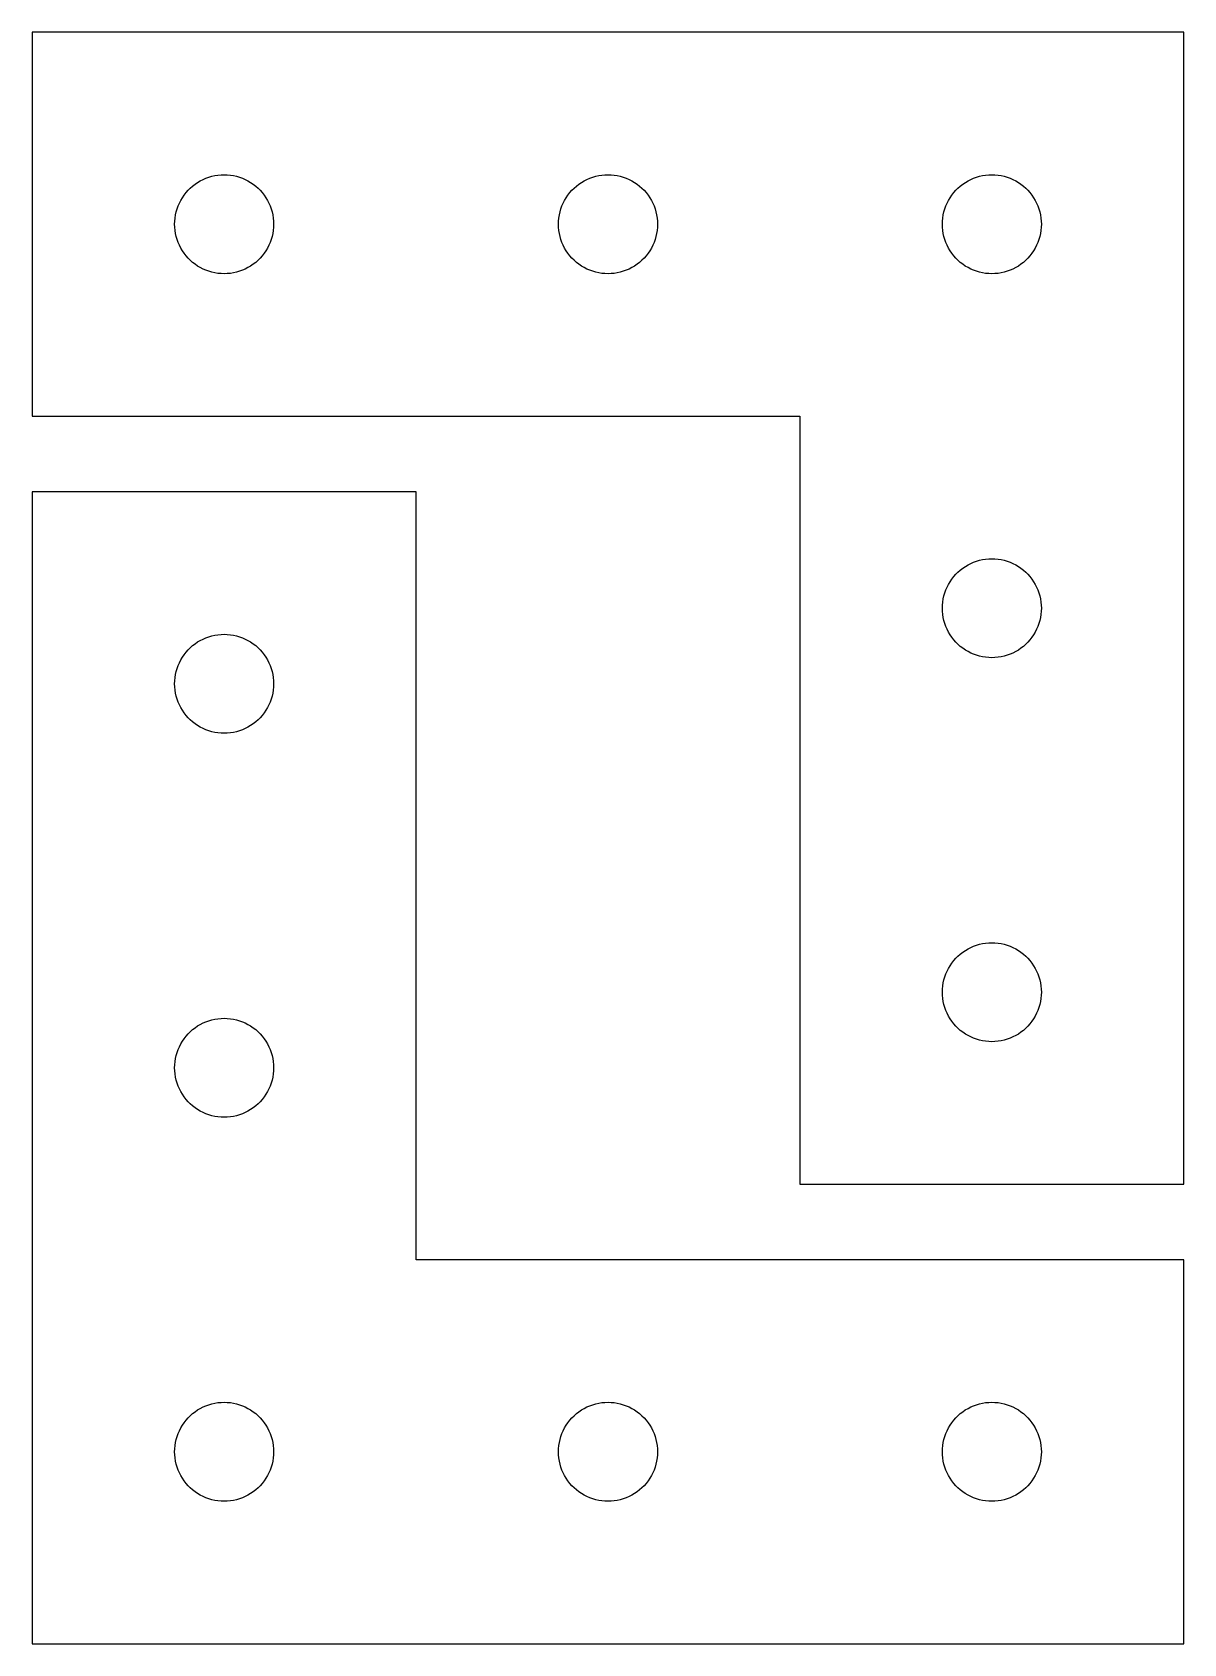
# Model space of a CAD drawing. Extents: x 0 to 157, y 0 to 107.
# Drawn here: x 0 to 76.2, y 0 to 106.6 of the extents above; entities that cross this region are included whole.
import ezdxf

# ---------------------------------------------------------------- set-up
doc = ezdxf.new("R2010")
doc.units = 0
doc.layers.get('0').update_dxf_attribs({"color": 1})

msp = doc.modelspace()

# ---------------------------------------------------------------- linework, layer by layer
at = {"color": 1}
for p, q in [((76.2, 106.6), (0, 106.6)), ((0, 106.6), (0, 81.2)), ((76.2, 30.4), (76.2, 106.6)), ((11.4944, 96.945), (11.688, 97.0147)), ((11.688, 97.0147), (11.8855, 97.0721)), ((11.8855, 97.0721), (12.0863, 97.117)), ((12.0863, 97.117), (12.2895, 97.1492)), ((12.2895, 97.1492), (12.4944, 97.1685)), ((12.4944, 97.1685), (12.7, 97.175)), ((12.7, 97.175), (12.9056, 97.1685)), ((12.9056, 97.1685), (13.1105, 97.1492)), ((13.1105, 97.1492), (13.3137, 97.117)), ((13.3137, 97.117), (13.5145, 97.0721)), ((13.5145, 97.0721), (13.712, 97.0147)), ((13.712, 97.0147), (13.9056, 96.945)), ((36.8944, 96.945), (37.088, 97.0147)), ((37.088, 97.0147), (37.2855, 97.0721)), ((37.2855, 97.0721), (37.4863, 97.117)), ((37.4863, 97.117), (37.6895, 97.1492)), ((37.6895, 97.1492), (37.8944, 97.1685)), ((37.8944, 97.1685), (38.1, 97.175)), ((38.1, 97.175), (38.3056, 97.1685)), ((38.3056, 97.1685), (38.5105, 97.1492)), ((38.5105, 97.1492), (38.7137, 97.117)), ((38.7137, 97.117), (38.9144, 97.0721)), ((38.9144, 97.0721), (39.112, 97.0147)), ((39.112, 97.0147), (39.3056, 96.945)), ((62.2944, 96.945), (62.488, 97.0147)), ((62.488, 97.0147), (62.6855, 97.0721)), ((62.6855, 97.0721), (62.8863, 97.117)), ((62.8863, 97.117), (63.0895, 97.1492)), ((63.0895, 97.1492), (63.2944, 97.1685)), ((63.2944, 97.1685), (63.5, 97.175)), ((63.5, 97.175), (63.7056, 97.1685)), ((63.7056, 97.1685), (63.9104, 97.1492)), ((63.9104, 97.1492), (64.1136, 97.117)), ((64.1136, 97.117), (64.3144, 97.0721)), ((64.3144, 97.0721), (64.512, 97.0147)), ((64.512, 97.0147), (64.7056, 96.945)), ((10.0505, 95.825), (10.1766, 95.9875)), ((10.1766, 95.9875), (10.3126, 96.1419)), ((10.3126, 96.1419), (10.4581, 96.2874)), ((10.4581, 96.2874), (10.6124, 96.4234)), ((10.6124, 96.4234), (10.775, 96.5495)), ((10.775, 96.5495), (10.9452, 96.6652)), ((10.9452, 96.6652), (11.1223, 96.7699)), ((11.1223, 96.7699), (11.3056, 96.8633)), ((11.3056, 96.8633), (11.4944, 96.945)), ((13.9056, 96.945), (14.0944, 96.8633)), ((14.0944, 96.8633), (14.2777, 96.7699)), ((14.2777, 96.7699), (14.4548, 96.6652)), ((14.4548, 96.6652), (14.625, 96.5495)), ((14.625, 96.5495), (14.7876, 96.4234)), ((14.7876, 96.4234), (14.9419, 96.2874)), ((14.9419, 96.2874), (15.0874, 96.1419)), ((15.0874, 96.1419), (15.2234, 95.9875)), ((15.2234, 95.9875), (15.3495, 95.825)), ((35.4505, 95.825), (35.5766, 95.9875)), ((35.5766, 95.9875), (35.7126, 96.1419)), ((35.7126, 96.1419), (35.8581, 96.2874)), ((35.8581, 96.2874), (36.0124, 96.4234)), ((36.0124, 96.4234), (36.175, 96.5495)), ((36.175, 96.5495), (36.3452, 96.6652)), ((36.3452, 96.6652), (36.5223, 96.7699)), ((36.5223, 96.7699), (36.7056, 96.8633)), ((36.7056, 96.8633), (36.8944, 96.945)), ((39.3056, 96.945), (39.4944, 96.8633)), ((39.4944, 96.8633), (39.6777, 96.7699)), ((39.6777, 96.7699), (39.8548, 96.6652)), ((39.8548, 96.6652), (40.025, 96.5495)), ((40.025, 96.5495), (40.1875, 96.4234)), ((40.1875, 96.4234), (40.3419, 96.2874)), ((40.3419, 96.2874), (40.4874, 96.1419)), ((40.4874, 96.1419), (40.6234, 95.9875)), ((40.6234, 95.9875), (40.7495, 95.825)), ((60.8505, 95.825), (60.9766, 95.9875)), ((60.9766, 95.9875), (61.1126, 96.1419)), ((61.1126, 96.1419), (61.2581, 96.2874)), ((61.2581, 96.2874), (61.4124, 96.4234)), ((61.4124, 96.4234), (61.575, 96.5495)), ((61.575, 96.5495), (61.7452, 96.6651)), ((61.7452, 96.6651), (61.9223, 96.7699)), ((61.9223, 96.7699), (62.1056, 96.8633)), ((62.1056, 96.8633), (62.2944, 96.945)), ((64.7056, 96.945), (64.8944, 96.8633)), ((64.8944, 96.8633), (65.0777, 96.7699)), ((65.0777, 96.7699), (65.2548, 96.6651)), ((65.2548, 96.6651), (65.425, 96.5495)), ((65.425, 96.5495), (65.5875, 96.4234)), ((65.5875, 96.4234), (65.7419, 96.2874)), ((65.7419, 96.2874), (65.8873, 96.1419)), ((65.8873, 96.1419), (66.0234, 95.9875)), ((66.0234, 95.9875), (66.1495, 95.825)), ((9.52789, 94.7144), (9.58528, 94.912)), ((9.58528, 94.912), (9.65498, 95.1056)), ((9.65498, 95.1056), (9.73669, 95.2944)), ((9.73669, 95.2944), (9.83009, 95.4777)), ((9.83009, 95.4777), (9.93483, 95.6548)), ((9.93483, 95.6548), (10.0505, 95.825)), ((15.3495, 95.825), (15.4652, 95.6548)), ((15.4652, 95.6548), (15.5699, 95.4777)), ((15.5699, 95.4777), (15.6633, 95.2944)), ((15.6633, 95.2944), (15.745, 95.1056)), ((15.745, 95.1056), (15.8147, 94.912)), ((15.8147, 94.912), (15.8721, 94.7144)), ((34.9279, 94.7144), (34.9853, 94.912)), ((34.9853, 94.912), (35.055, 95.1056)), ((35.055, 95.1056), (35.1367, 95.2944)), ((35.1367, 95.2944), (35.2301, 95.4777)), ((35.2301, 95.4777), (35.3348, 95.6548)), ((35.3348, 95.6548), (35.4505, 95.825)), ((40.7495, 95.825), (40.8652, 95.6548)), ((40.8652, 95.6548), (40.9699, 95.4777)), ((40.9699, 95.4777), (41.0633, 95.2944)), ((41.0633, 95.2944), (41.145, 95.1056)), ((41.145, 95.1056), (41.2147, 94.912)), ((41.2147, 94.912), (41.2721, 94.7144)), ((60.3279, 94.7144), (60.3853, 94.912)), ((60.3853, 94.912), (60.455, 95.1056)), ((60.455, 95.1056), (60.5367, 95.2944)), ((60.5367, 95.2944), (60.6301, 95.4777)), ((60.6301, 95.4777), (60.7348, 95.6548)), ((60.7348, 95.6548), (60.8505, 95.825)), ((66.1495, 95.825), (66.2652, 95.6548)), ((66.2652, 95.6548), (66.3699, 95.4777)), ((66.3699, 95.4777), (66.4633, 95.2944)), ((66.4633, 95.2944), (66.545, 95.1056)), ((66.545, 95.1056), (66.6147, 94.912)), ((66.6147, 94.912), (66.6721, 94.7144)), ((9.425, 93.9), (9.43146, 94.1056)), ((9.43146, 93.6944), (9.425, 93.9)), ((9.43146, 94.1056), (9.45082, 94.3105)), ((9.45082, 94.3105), (9.483, 94.5137)), ((9.483, 94.5137), (9.52789, 94.7144)), ((15.8721, 94.7144), (15.917, 94.5137)), ((15.917, 94.5137), (15.9492, 94.3105)), ((15.9492, 94.3105), (15.9685, 94.1056)), ((15.9685, 94.1056), (15.975, 93.9)), ((15.975, 93.9), (15.9685, 93.6944)), ((34.825, 93.9), (34.8315, 94.1056)), ((34.8315, 93.6944), (34.825, 93.9)), ((34.8315, 94.1056), (34.8508, 94.3105)), ((34.8508, 94.3105), (34.883, 94.5137)), ((34.883, 94.5137), (34.9279, 94.7144)), ((41.2721, 94.7144), (41.317, 94.5137)), ((41.317, 94.5137), (41.3492, 94.3105)), ((41.3492, 94.3105), (41.3685, 94.1056)), ((41.3685, 94.1056), (41.375, 93.9)), ((41.375, 93.9), (41.3685, 93.6944)), ((60.225, 93.9), (60.2315, 94.1056)), ((60.2315, 93.6944), (60.225, 93.9)), ((60.2315, 94.1056), (60.2508, 94.3104)), ((60.2508, 94.3104), (60.283, 94.5137)), ((60.283, 94.5137), (60.3279, 94.7144)), ((66.6721, 94.7144), (66.717, 94.5137)), ((66.717, 94.5137), (66.7491, 94.3104)), ((66.7491, 94.3104), (66.7685, 94.1056)), ((66.7685, 94.1056), (66.775, 93.9)), ((66.775, 93.9), (66.7685, 93.6944)), ((9.45082, 93.4895), (9.43146, 93.6944)), ((9.483, 93.2863), (9.45082, 93.4895)), ((9.52789, 93.0855), (9.483, 93.2863)), ((9.58528, 92.888), (9.52789, 93.0855)), ((9.65498, 92.6944), (9.58528, 92.888)), ((15.8147, 92.888), (15.745, 92.6944)), ((15.8721, 93.0855), (15.8147, 92.888)), ((15.917, 93.2863), (15.8721, 93.0855)), ((15.9492, 93.4895), (15.917, 93.2863)), ((15.9685, 93.6944), (15.9492, 93.4895)), ((34.8508, 93.4895), (34.8315, 93.6944)), ((34.883, 93.2863), (34.8508, 93.4895)), ((34.9279, 93.0855), (34.883, 93.2863)), ((34.9853, 92.888), (34.9279, 93.0855)), ((35.055, 92.6944), (34.9853, 92.888)), ((41.2147, 92.888), (41.145, 92.6944)), ((41.2721, 93.0855), (41.2147, 92.888)), ((41.317, 93.2863), (41.2721, 93.0855)), ((41.3492, 93.4895), (41.317, 93.2863)), ((41.3685, 93.6944), (41.3492, 93.4895)), ((60.2508, 93.4895), (60.2315, 93.6944)), ((60.283, 93.2863), (60.2508, 93.4895)), ((60.3279, 93.0855), (60.283, 93.2863)), ((60.3853, 92.888), (60.3279, 93.0855)), ((60.455, 92.6944), (60.3853, 92.888)), ((66.6147, 92.888), (66.545, 92.6944)), ((66.6721, 93.0855), (66.6147, 92.888)), ((66.717, 93.2863), (66.6721, 93.0855)), ((66.7491, 93.4895), (66.717, 93.2863)), ((66.7685, 93.6944), (66.7491, 93.4895)), ((9.73669, 92.5056), (9.65498, 92.6944)), ((9.83009, 92.3223), (9.73669, 92.5056)), ((9.93483, 92.1452), (9.83009, 92.3223)), ((10.0505, 91.975), (9.93483, 92.1452)), ((10.1766, 91.8124), (10.0505, 91.975)), ((10.3126, 91.6581), (10.1766, 91.8124)), ((15.2234, 91.8124), (15.0874, 91.6581)), ((15.3495, 91.975), (15.2234, 91.8124)), ((15.4652, 92.1452), (15.3495, 91.975)), ((15.5699, 92.3223), (15.4652, 92.1452)), ((15.6633, 92.5056), (15.5699, 92.3223)), ((15.745, 92.6944), (15.6633, 92.5056)), ((35.1367, 92.5056), (35.055, 92.6944)), ((35.2301, 92.3223), (35.1367, 92.5056)), ((35.3348, 92.1452), (35.2301, 92.3223)), ((35.4505, 91.975), (35.3348, 92.1452)), ((35.5766, 91.8124), (35.4505, 91.975)), ((35.7126, 91.6581), (35.5766, 91.8124)), ((40.6234, 91.8124), (40.4874, 91.6581)), ((40.7495, 91.975), (40.6234, 91.8124)), ((40.8652, 92.1452), (40.7495, 91.975)), ((40.9699, 92.3223), (40.8652, 92.1452)), ((41.0633, 92.5056), (40.9699, 92.3223)), ((41.145, 92.6944), (41.0633, 92.5056)), ((60.5367, 92.5056), (60.455, 92.6944)), ((60.6301, 92.3223), (60.5367, 92.5056)), ((60.7348, 92.1452), (60.6301, 92.3223)), ((60.8504, 91.975), (60.7348, 92.1452)), ((60.9765, 91.8124), (60.8504, 91.975)), ((61.1126, 91.6581), (60.9765, 91.8124)), ((66.0234, 91.8124), (65.8874, 91.6581)), ((66.1495, 91.975), (66.0234, 91.8124)), ((66.2652, 92.1452), (66.1495, 91.975)), ((66.3699, 92.3223), (66.2652, 92.1452)), ((66.4633, 92.5056), (66.3699, 92.3223)), ((66.545, 92.6944), (66.4633, 92.5056)), ((10.4581, 91.5126), (10.3126, 91.6581)), ((10.6124, 91.3766), (10.4581, 91.5126)), ((10.775, 91.2505), (10.6124, 91.3766)), ((10.9452, 91.1348), (10.775, 91.2505)), ((11.1223, 91.0301), (10.9452, 91.1348)), ((11.3056, 90.9367), (11.1223, 91.0301)), ((11.4944, 90.855), (11.3056, 90.9367)), ((11.688, 90.7853), (11.4944, 90.855)), ((11.8855, 90.7279), (11.688, 90.7853)), ((12.0863, 90.683), (11.8855, 90.7279)), ((12.2895, 90.6508), (12.0863, 90.683)), ((12.4944, 90.6315), (12.2895, 90.6508)), ((12.7, 90.625), (12.4944, 90.6315)), ((12.9056, 90.6315), (12.7, 90.625)), ((13.1105, 90.6508), (12.9056, 90.6315)), ((13.3137, 90.683), (13.1105, 90.6508)), ((13.5145, 90.7279), (13.3137, 90.683)), ((13.712, 90.7853), (13.5145, 90.7279)), ((13.9056, 90.855), (13.712, 90.7853)), ((14.0944, 90.9367), (13.9056, 90.855)), ((14.2777, 91.0301), (14.0944, 90.9367)), ((14.4548, 91.1348), (14.2777, 91.0301)), ((14.625, 91.2505), (14.4548, 91.1348)), ((14.7876, 91.3766), (14.625, 91.2505)), ((14.9419, 91.5126), (14.7876, 91.3766)), ((15.0874, 91.6581), (14.9419, 91.5126)), ((35.8581, 91.5126), (35.7126, 91.6581)), ((36.0124, 91.3766), (35.8581, 91.5126)), ((36.175, 91.2505), (36.0124, 91.3766)), ((36.3452, 91.1348), (36.175, 91.2505)), ((36.5223, 91.0301), (36.3452, 91.1348)), ((36.7056, 90.9367), (36.5223, 91.0301)), ((36.8944, 90.855), (36.7056, 90.9367)), ((37.088, 90.7853), (36.8944, 90.855)), ((37.2855, 90.7279), (37.088, 90.7853)), ((37.4863, 90.683), (37.2855, 90.7279)), ((37.6895, 90.6508), (37.4863, 90.683)), ((37.8944, 90.6315), (37.6895, 90.6508)), ((38.1, 90.625), (37.8944, 90.6315)), ((38.3056, 90.6315), (38.1, 90.625)), ((38.5105, 90.6508), (38.3056, 90.6315)), ((38.7137, 90.683), (38.5105, 90.6508)), ((38.9144, 90.7279), (38.7137, 90.683)), ((39.112, 90.7853), (38.9144, 90.7279)), ((39.3056, 90.855), (39.112, 90.7853)), ((39.4944, 90.9367), (39.3056, 90.855)), ((39.6777, 91.0301), (39.4944, 90.9367)), ((39.8548, 91.1348), (39.6777, 91.0301)), ((40.025, 91.2505), (39.8548, 91.1348)), ((40.1875, 91.3766), (40.025, 91.2505)), ((40.3419, 91.5126), (40.1875, 91.3766)), ((40.4874, 91.6581), (40.3419, 91.5126)), ((61.2581, 91.5126), (61.1126, 91.6581)), ((61.4124, 91.3766), (61.2581, 91.5126)), ((61.575, 91.2505), (61.4124, 91.3766)), ((61.7451, 91.1348), (61.575, 91.2505)), ((61.9223, 91.0301), (61.7451, 91.1348)), ((62.1056, 90.9367), (61.9223, 91.0301)), ((62.2944, 90.855), (62.1056, 90.9367)), ((62.4879, 90.7853), (62.2944, 90.855)), ((62.6855, 90.7279), (62.4879, 90.7853)), ((62.8863, 90.683), (62.6855, 90.7279)), ((63.0895, 90.6508), (62.8863, 90.683)), ((63.2943, 90.6315), (63.0895, 90.6508)), ((63.5, 90.625), (63.2943, 90.6315)), ((63.7056, 90.6315), (63.5, 90.625)), ((63.9104, 90.6508), (63.7056, 90.6315)), ((64.1137, 90.683), (63.9104, 90.6508)), ((64.3144, 90.7279), (64.1137, 90.683)), ((64.512, 90.7853), (64.3144, 90.7279)), ((64.7056, 90.855), (64.512, 90.7853)), ((64.8944, 90.9367), (64.7056, 90.855)), ((65.0777, 91.0301), (64.8944, 90.9367)), ((65.2548, 91.1348), (65.0777, 91.0301)), ((65.425, 91.2505), (65.2548, 91.1348)), ((65.5875, 91.3766), (65.425, 91.2505)), ((65.7419, 91.5126), (65.5875, 91.3766)), ((65.8874, 91.6581), (65.7419, 91.5126)), ((0, 81.2), (50.8, 81.2)), ((50.8, 81.2), (50.8, 30.4)), ((25.4, 76.2), (0, 76.2)), ((0, 76.2), (0, 0)), ((25.4, 25.4), (25.4, 76.2)), ((61.9223, 71.3699), (62.1056, 71.4633)), ((62.1056, 71.4633), (62.2944, 71.545)), ((62.2944, 71.545), (62.488, 71.6147)), ((62.488, 71.6147), (62.6855, 71.6721)), ((62.6855, 71.6721), (62.8863, 71.717)), ((62.8863, 71.717), (63.0895, 71.7492)), ((63.0895, 71.7492), (63.2944, 71.7685)), ((63.2944, 71.7685), (63.5, 71.775)), ((63.5, 71.775), (63.7056, 71.7685)), ((63.7056, 71.7685), (63.9104, 71.7492)), ((63.9104, 71.7492), (64.1136, 71.717)), ((64.1136, 71.717), (64.3144, 71.6721)), ((64.3144, 71.6721), (64.512, 71.6147)), ((64.512, 71.6147), (64.7056, 71.545)), ((64.7056, 71.545), (64.8944, 71.4633)), ((64.8944, 71.4633), (65.0777, 71.3699)), ((60.7348, 70.2548), (60.8505, 70.425)), ((60.8505, 70.425), (60.9766, 70.5876)), ((60.9766, 70.5876), (61.1126, 70.7419)), ((61.1126, 70.7419), (61.2581, 70.8874)), ((61.2581, 70.8874), (61.4124, 71.0234)), ((61.4124, 71.0234), (61.575, 71.1495)), ((61.575, 71.1495), (61.7452, 71.2652)), ((61.7452, 71.2652), (61.9223, 71.3699)), ((65.0777, 71.3699), (65.2548, 71.2652)), ((65.2548, 71.2652), (65.425, 71.1495)), ((65.425, 71.1495), (65.5875, 71.0234)), ((65.5875, 71.0234), (65.7419, 70.8874)), ((65.7419, 70.8874), (65.8873, 70.7419)), ((65.8873, 70.7419), (66.0234, 70.5876)), ((66.0234, 70.5876), (66.1495, 70.425)), ((66.1495, 70.425), (66.2652, 70.2548)), ((60.283, 69.1137), (60.3279, 69.3145)), ((60.3279, 69.3145), (60.3853, 69.512)), ((60.3853, 69.512), (60.455, 69.7056)), ((60.455, 69.7056), (60.5367, 69.8944)), ((60.5367, 69.8944), (60.6301, 70.0777)), ((60.6301, 70.0777), (60.7348, 70.2548)), ((66.2652, 70.2548), (66.3699, 70.0777)), ((66.3699, 70.0777), (66.4633, 69.8944)), ((66.4633, 69.8944), (66.545, 69.7056)), ((66.545, 69.7056), (66.6147, 69.512)), ((66.6147, 69.512), (66.6721, 69.3145)), ((66.6721, 69.3145), (66.717, 69.1137)), ((60.225, 68.5), (60.2315, 68.7056)), ((60.2315, 68.2944), (60.225, 68.5)), ((60.2315, 68.7056), (60.2508, 68.9105)), ((60.2508, 68.0895), (60.2315, 68.2944)), ((60.2508, 68.9105), (60.283, 69.1137)), ((66.717, 69.1137), (66.7491, 68.9105)), ((66.7491, 68.9105), (66.7685, 68.7056)), ((66.7685, 68.2944), (66.7491, 68.0895)), ((66.7685, 68.7056), (66.775, 68.5)), ((66.775, 68.5), (66.7685, 68.2944)), ((60.283, 67.8863), (60.2508, 68.0895)), ((60.3279, 67.6855), (60.283, 67.8863)), ((60.3853, 67.488), (60.3279, 67.6855)), ((60.455, 67.2944), (60.3853, 67.488)), ((60.5367, 67.1056), (60.455, 67.2944)), ((66.545, 67.2944), (66.4633, 67.1056)), ((66.6147, 67.488), (66.545, 67.2944)), ((66.6721, 67.6855), (66.6147, 67.488)), ((66.717, 67.8863), (66.6721, 67.6855)), ((66.7491, 68.0895), (66.717, 67.8863)), ((10.6124, 66.0234), (10.775, 66.1495)), ((10.775, 66.1495), (10.9452, 66.2652)), ((10.9452, 66.2652), (11.1223, 66.3699)), ((11.1223, 66.3699), (11.3056, 66.4633)), ((11.3056, 66.4633), (11.4944, 66.545)), ((11.4944, 66.545), (11.688, 66.6147)), ((11.688, 66.6147), (11.8855, 66.6721)), ((11.8855, 66.6721), (12.0863, 66.717)), ((12.0863, 66.717), (12.2895, 66.7492)), ((12.2895, 66.7492), (12.4944, 66.7685)), ((12.4944, 66.7685), (12.7, 66.775)), ((12.7, 66.775), (12.9056, 66.7685)), ((12.9056, 66.7685), (13.1105, 66.7492)), ((13.1105, 66.7492), (13.3137, 66.717)), ((13.3137, 66.717), (13.5145, 66.6721)), ((13.5145, 66.6721), (13.712, 66.6147)), ((13.712, 66.6147), (13.9056, 66.545)), ((13.9056, 66.545), (14.0944, 66.4633)), ((14.0944, 66.4633), (14.2777, 66.3699)), ((14.2777, 66.3699), (14.4548, 66.2652)), ((14.4548, 66.2652), (14.625, 66.1495)), ((14.625, 66.1495), (14.7876, 66.0234)), ((60.6301, 66.9223), (60.5367, 67.1056)), ((60.7348, 66.7452), (60.6301, 66.9223)), ((60.8505, 66.575), (60.7348, 66.7452)), ((60.9766, 66.4124), (60.8505, 66.575)), ((61.1126, 66.2581), (60.9766, 66.4124)), ((61.2581, 66.1126), (61.1126, 66.2581)), ((61.4124, 65.9766), (61.2581, 66.1126)), ((65.7419, 66.1126), (65.5875, 65.9766)), ((65.8873, 66.2581), (65.7419, 66.1126)), ((66.0234, 66.4124), (65.8873, 66.2581)), ((66.1495, 66.575), (66.0234, 66.4124)), ((66.2652, 66.7452), (66.1495, 66.575)), ((66.3699, 66.9223), (66.2652, 66.7452)), ((66.4633, 67.1056), (66.3699, 66.9223)), ((9.73669, 64.8944), (9.83009, 65.0777)), ((9.83009, 65.0777), (9.93483, 65.2548)), ((9.93483, 65.2548), (10.0505, 65.425)), ((10.0505, 65.425), (10.1766, 65.5875)), ((10.1766, 65.5875), (10.3126, 65.7419)), ((10.3126, 65.7419), (10.4581, 65.8874)), ((10.4581, 65.8874), (10.6124, 66.0234)), ((14.7876, 66.0234), (14.9419, 65.8874)), ((14.9419, 65.8874), (15.0874, 65.7419)), ((15.0874, 65.7419), (15.2234, 65.5875)), ((15.2234, 65.5875), (15.3495, 65.425)), ((15.3495, 65.425), (15.4652, 65.2548)), ((15.4652, 65.2548), (15.5699, 65.0777)), ((15.5699, 65.0777), (15.6633, 64.8944)), ((61.575, 65.8505), (61.4124, 65.9766)), ((61.7452, 65.7348), (61.575, 65.8505)), ((61.9223, 65.6301), (61.7452, 65.7348)), ((62.1056, 65.5367), (61.9223, 65.6301)), ((62.2944, 65.455), (62.1056, 65.5367)), ((62.488, 65.3853), (62.2944, 65.455)), ((62.6855, 65.3279), (62.488, 65.3853)), ((62.8863, 65.283), (62.6855, 65.3279)), ((63.0895, 65.2508), (62.8863, 65.283)), ((63.2944, 65.2315), (63.0895, 65.2508)), ((63.5, 65.225), (63.2944, 65.2315)), ((63.7056, 65.2315), (63.5, 65.225)), ((63.9104, 65.2508), (63.7056, 65.2315)), ((64.1136, 65.283), (63.9104, 65.2508)), ((64.3144, 65.3279), (64.1136, 65.283)), ((64.512, 65.3853), (64.3144, 65.3279)), ((64.7056, 65.455), (64.512, 65.3853)), ((64.8944, 65.5367), (64.7056, 65.455)), ((65.0777, 65.6301), (64.8944, 65.5367)), ((65.2548, 65.7348), (65.0777, 65.6301)), ((65.425, 65.8505), (65.2548, 65.7348)), ((65.5875, 65.9766), (65.425, 65.8505)), ((9.45084, 63.9104), (9.48302, 64.1137)), ((9.48302, 64.1137), (9.52789, 64.3144)), ((9.52789, 64.3144), (9.5853, 64.512)), ((9.5853, 64.512), (9.65498, 64.7056)), ((9.65498, 64.7056), (9.73669, 64.8944)), ((15.6633, 64.8944), (15.745, 64.7056)), ((15.745, 64.7056), (15.8147, 64.512)), ((15.8147, 64.512), (15.8721, 64.3144)), ((15.8721, 64.3144), (15.917, 64.1137)), ((15.917, 64.1137), (15.9492, 63.9104)), ((9.425, 63.5), (9.43147, 63.7056)), ((9.43147, 63.2943), (9.425, 63.5)), ((9.43147, 63.7056), (9.45084, 63.9104)), ((9.45084, 63.0895), (9.43147, 63.2943)), ((9.48302, 62.8863), (9.45084, 63.0895)), ((15.9492, 63.0895), (15.917, 62.8863)), ((15.9492, 63.9104), (15.9685, 63.7056)), ((15.9685, 63.2943), (15.9492, 63.0895)), ((15.9685, 63.7056), (15.975, 63.5)), ((15.975, 63.5), (15.9685, 63.2943)), ((9.52789, 62.6855), (9.48302, 62.8863)), ((9.5853, 62.4879), (9.52789, 62.6855)), ((9.65498, 62.2944), (9.5853, 62.4879)), ((9.73669, 62.1056), (9.65498, 62.2944)), ((9.83009, 61.9222), (9.73669, 62.1056)), ((9.93483, 61.7451), (9.83009, 61.9222)), ((15.5699, 61.9222), (15.4652, 61.7451)), ((15.6633, 62.1056), (15.5699, 61.9222)), ((15.745, 62.2944), (15.6633, 62.1056)), ((15.8147, 62.4879), (15.745, 62.2944)), ((15.8721, 62.6855), (15.8147, 62.4879)), ((15.917, 62.8863), (15.8721, 62.6855)), ((10.0505, 61.575), (9.93483, 61.7451)), ((10.1766, 61.4124), (10.0505, 61.575)), ((10.3126, 61.2581), (10.1766, 61.4124)), ((10.4581, 61.1126), (10.3126, 61.2581)), ((10.6124, 60.9765), (10.4581, 61.1126)), ((10.775, 60.8504), (10.6124, 60.9765)), ((10.9452, 60.7348), (10.775, 60.8504)), ((14.625, 60.8504), (14.4548, 60.7348)), ((14.7876, 60.9765), (14.625, 60.8504)), ((14.9419, 61.1126), (14.7876, 60.9765)), ((15.0874, 61.2581), (14.9419, 61.1126)), ((15.2234, 61.4124), (15.0874, 61.2581)), ((15.3495, 61.575), (15.2234, 61.4124)), ((15.4652, 61.7451), (15.3495, 61.575)), ((11.1223, 60.6301), (10.9452, 60.7348)), ((11.3056, 60.5367), (11.1223, 60.6301)), ((11.4944, 60.455), (11.3056, 60.5367)), ((11.688, 60.3853), (11.4944, 60.455)), ((11.8855, 60.3279), (11.688, 60.3853)), ((12.0863, 60.283), (11.8855, 60.3279)), ((12.2895, 60.2508), (12.0863, 60.283)), ((12.4944, 60.2314), (12.2895, 60.2508)), ((12.7, 60.225), (12.4944, 60.2314)), ((12.9056, 60.2314), (12.7, 60.225)), ((13.1105, 60.2508), (12.9056, 60.2314)), ((13.3137, 60.283), (13.1105, 60.2508)), ((13.5145, 60.3279), (13.3137, 60.283)), ((13.712, 60.3853), (13.5145, 60.3279)), ((13.9056, 60.455), (13.712, 60.3853)), ((14.0944, 60.5367), (13.9056, 60.455)), ((14.2777, 60.6301), (14.0944, 60.5367)), ((14.4548, 60.7348), (14.2777, 60.6301)), ((61.575, 45.7495), (61.7452, 45.8652)), ((61.7452, 45.8652), (61.9223, 45.9699)), ((61.9223, 45.9699), (62.1056, 46.0633)), ((62.1056, 46.0633), (62.2944, 46.145)), ((62.2944, 46.145), (62.488, 46.2147)), ((62.488, 46.2147), (62.6855, 46.2721)), ((62.6855, 46.2721), (62.8863, 46.317)), ((62.8863, 46.317), (63.0895, 46.3492)), ((63.0895, 46.3492), (63.2944, 46.3685)), ((63.2944, 46.3685), (63.5, 46.375)), ((63.5, 46.375), (63.7056, 46.3685)), ((63.7056, 46.3685), (63.9104, 46.3492)), ((63.9104, 46.3492), (64.1136, 46.317)), ((64.1136, 46.317), (64.3144, 46.2721)), ((64.3144, 46.2721), (64.512, 46.2147)), ((64.512, 46.2147), (64.7056, 46.145)), ((64.7056, 46.145), (64.8944, 46.0633)), ((64.8944, 46.0633), (65.0777, 45.9699)), ((65.0777, 45.9699), (65.2548, 45.8652)), ((65.2548, 45.8652), (65.425, 45.7495)), ((60.6301, 44.6777), (60.7348, 44.8548)), ((60.7348, 44.8548), (60.8505, 45.025)), ((60.8505, 45.025), (60.9766, 45.1876)), ((60.9766, 45.1876), (61.1126, 45.3419)), ((61.1126, 45.3419), (61.2581, 45.4874)), ((61.2581, 45.4874), (61.4124, 45.6234)), ((61.4124, 45.6234), (61.575, 45.7495)), ((65.425, 45.7495), (65.5875, 45.6234)), ((65.5875, 45.6234), (65.7419, 45.4874)), ((65.7419, 45.4874), (65.8873, 45.3419)), ((65.8873, 45.3419), (66.0234, 45.1876)), ((66.0234, 45.1876), (66.1495, 45.025)), ((66.1495, 45.025), (66.2652, 44.8548)), ((66.2652, 44.8548), (66.3699, 44.6777)), ((60.2508, 43.5105), (60.283, 43.7137)), ((60.283, 43.7137), (60.3279, 43.9145)), ((60.3279, 43.9145), (60.3853, 44.112)), ((60.3853, 44.112), (60.455, 44.3056)), ((60.455, 44.3056), (60.5367, 44.4944)), ((60.5367, 44.4944), (60.6301, 44.6777)), ((66.3699, 44.6777), (66.4633, 44.4944)), ((66.4633, 44.4944), (66.545, 44.3056)), ((66.545, 44.3056), (66.6147, 44.112)), ((66.6147, 44.112), (66.6721, 43.9145)), ((66.6721, 43.9145), (66.717, 43.7137)), ((66.717, 43.7137), (66.7491, 43.5105)), ((60.225, 43.1), (60.2315, 43.3056)), ((60.2315, 42.8944), (60.225, 43.1)), ((60.2315, 43.3056), (60.2508, 43.5105)), ((60.2508, 42.6895), (60.2315, 42.8944)), ((60.283, 42.4863), (60.2508, 42.6895)), ((66.7491, 42.6895), (66.717, 42.4863)), ((66.7491, 43.5105), (66.7685, 43.3056)), ((66.7685, 42.8944), (66.7491, 42.6895)), ((66.7685, 43.3056), (66.775, 43.1)), ((66.775, 43.1), (66.7685, 42.8944)), ((60.3279, 42.2856), (60.283, 42.4863)), ((60.3853, 42.088), (60.3279, 42.2856)), ((60.455, 41.8944), (60.3853, 42.088)), ((60.5367, 41.7056), (60.455, 41.8944)), ((60.6301, 41.5223), (60.5367, 41.7056)), ((66.4633, 41.7056), (66.3699, 41.5223)), ((66.545, 41.8944), (66.4633, 41.7056)), ((66.6147, 42.088), (66.545, 41.8944)), ((66.6721, 42.2856), (66.6147, 42.088)), ((66.717, 42.4863), (66.6721, 42.2856)), ((10.4581, 40.4874), (10.6124, 40.6234)), ((10.6124, 40.6234), (10.775, 40.7495)), ((10.775, 40.7495), (10.9452, 40.8652)), ((10.9452, 40.8652), (11.1223, 40.9699)), ((11.1223, 40.9699), (11.3056, 41.0633)), ((11.3056, 41.0633), (11.4944, 41.145)), ((11.4944, 41.145), (11.688, 41.2147)), ((11.688, 41.2147), (11.8855, 41.2721)), ((11.8855, 41.2721), (12.0863, 41.317)), ((12.0863, 41.317), (12.2895, 41.3492)), ((12.2895, 41.3492), (12.4944, 41.3685)), ((12.4944, 41.3685), (12.7, 41.375)), ((12.7, 41.375), (12.9056, 41.3685)), ((12.9056, 41.3685), (13.1105, 41.3492)), ((13.1105, 41.3492), (13.3137, 41.317)), ((13.3137, 41.317), (13.5145, 41.2721)), ((13.5145, 41.2721), (13.712, 41.2147)), ((13.712, 41.2147), (13.9056, 41.145)), ((13.9056, 41.145), (14.0944, 41.0633)), ((14.0944, 41.0633), (14.2777, 40.9699)), ((14.2777, 40.9699), (14.4548, 40.8652)), ((14.4548, 40.8652), (14.625, 40.7495)), ((14.625, 40.7495), (14.7876, 40.6234)), ((14.7876, 40.6234), (14.9419, 40.4874)), ((60.7348, 41.3452), (60.6301, 41.5223)), ((60.8505, 41.175), (60.7348, 41.3452)), ((60.9766, 41.0125), (60.8505, 41.175)), ((61.1126, 40.8581), (60.9766, 41.0125)), ((61.2581, 40.7126), (61.1126, 40.8581)), ((61.4124, 40.5766), (61.2581, 40.7126)), ((61.575, 40.4505), (61.4124, 40.5766)), ((65.5875, 40.5766), (65.425, 40.4505)), ((65.7419, 40.7126), (65.5875, 40.5766)), ((65.8873, 40.8581), (65.7419, 40.7126)), ((66.0234, 41.0125), (65.8873, 40.8581)), ((66.1495, 41.175), (66.0234, 41.0125)), ((66.2652, 41.3452), (66.1495, 41.175)), ((66.3699, 41.5223), (66.2652, 41.3452)), ((9.65498, 39.3056), (9.73669, 39.4944)), ((9.73669, 39.4944), (9.83009, 39.6777)), ((9.83009, 39.6777), (9.93483, 39.8548)), ((9.93483, 39.8548), (10.0505, 40.025)), ((10.0505, 40.025), (10.1766, 40.1875)), ((10.1766, 40.1875), (10.3126, 40.3419)), ((10.3126, 40.3419), (10.4581, 40.4874)), ((14.9419, 40.4874), (15.0874, 40.3419)), ((15.0874, 40.3419), (15.2234, 40.1875)), ((15.2234, 40.1875), (15.3495, 40.025)), ((15.3495, 40.025), (15.4652, 39.8548)), ((15.4652, 39.8548), (15.5699, 39.6777)), ((15.5699, 39.6777), (15.6633, 39.4944)), ((15.6633, 39.4944), (15.745, 39.3056)), ((61.7452, 40.3348), (61.575, 40.4505)), ((61.9223, 40.2301), (61.7452, 40.3348)), ((62.1056, 40.1367), (61.9223, 40.2301)), ((62.2944, 40.055), (62.1056, 40.1367)), ((62.488, 39.9853), (62.2944, 40.055)), ((62.6855, 39.9279), (62.488, 39.9853)), ((62.8863, 39.883), (62.6855, 39.9279)), ((63.0895, 39.8508), (62.8863, 39.883)), ((63.2944, 39.8315), (63.0895, 39.8508)), ((63.5, 39.825), (63.2944, 39.8315)), ((63.7056, 39.8315), (63.5, 39.825)), ((63.9104, 39.8508), (63.7056, 39.8315)), ((64.1136, 39.883), (63.9104, 39.8508)), ((64.3144, 39.9279), (64.1136, 39.883)), ((64.512, 39.9853), (64.3144, 39.9279)), ((64.7056, 40.055), (64.512, 39.9853)), ((64.8944, 40.1367), (64.7056, 40.055)), ((65.0777, 40.2301), (64.8944, 40.1367)), ((65.2548, 40.3348), (65.0777, 40.2301)), ((65.425, 40.4505), (65.2548, 40.3348)), ((9.43147, 38.3056), (9.45084, 38.5105)), ((9.45084, 38.5105), (9.48302, 38.7137)), ((9.48302, 38.7137), (9.52789, 38.9144)), ((9.52789, 38.9144), (9.5853, 39.112)), ((9.5853, 39.112), (9.65498, 39.3056)), ((15.745, 39.3056), (15.8147, 39.112)), ((15.8147, 39.112), (15.8721, 38.9144)), ((15.8721, 38.9144), (15.917, 38.7137)), ((15.917, 38.7137), (15.9492, 38.5105)), ((15.9492, 38.5105), (15.9685, 38.3056)), ((9.425, 38.1), (9.43147, 38.3056)), ((9.43147, 37.8944), (9.425, 38.1)), ((9.45084, 37.6895), (9.43147, 37.8944)), ((9.48302, 37.4863), (9.45084, 37.6895)), ((9.52789, 37.2855), (9.48302, 37.4863)), ((15.917, 37.4863), (15.8721, 37.2855)), ((15.9492, 37.6895), (15.917, 37.4863)), ((15.9685, 37.8944), (15.9492, 37.6895)), ((15.9685, 38.3056), (15.975, 38.1)), ((15.975, 38.1), (15.9685, 37.8944)), ((9.5853, 37.088), (9.52789, 37.2855)), ((9.65498, 36.8944), (9.5853, 37.088)), ((9.73669, 36.7056), (9.65498, 36.8944)), ((9.83009, 36.5223), (9.73669, 36.7056)), ((9.93483, 36.3452), (9.83009, 36.5223)), ((10.0505, 36.175), (9.93483, 36.3452)), ((15.4652, 36.3452), (15.3495, 36.175)), ((15.5699, 36.5223), (15.4652, 36.3452)), ((15.6633, 36.7056), (15.5699, 36.5223)), ((15.745, 36.8944), (15.6633, 36.7056)), ((15.8147, 37.088), (15.745, 36.8944)), ((15.8721, 37.2855), (15.8147, 37.088)), ((10.1766, 36.0124), (10.0505, 36.175)), ((10.3126, 35.8581), (10.1766, 36.0124)), ((10.4581, 35.7126), (10.3126, 35.8581)), ((10.6124, 35.5766), (10.4581, 35.7126)), ((10.775, 35.4505), (10.6124, 35.5766)), ((10.9452, 35.3348), (10.775, 35.4505)), ((11.1223, 35.2301), (10.9452, 35.3348)), ((11.3056, 35.1367), (11.1223, 35.2301)), ((14.2777, 35.2301), (14.0944, 35.1367)), ((14.4548, 35.3348), (14.2777, 35.2301)), ((14.625, 35.4505), (14.4548, 35.3348)), ((14.7876, 35.5766), (14.625, 35.4505)), ((14.9419, 35.7126), (14.7876, 35.5766)), ((15.0874, 35.8581), (14.9419, 35.7126)), ((15.2234, 36.0124), (15.0874, 35.8581)), ((15.3495, 36.175), (15.2234, 36.0124)), ((11.4944, 35.055), (11.3056, 35.1367)), ((11.688, 34.9853), (11.4944, 35.055)), ((11.8855, 34.9279), (11.688, 34.9853)), ((12.0863, 34.883), (11.8855, 34.9279)), ((12.2895, 34.8508), (12.0863, 34.883)), ((12.4944, 34.8315), (12.2895, 34.8508)), ((12.7, 34.825), (12.4944, 34.8315)), ((12.9056, 34.8315), (12.7, 34.825)), ((13.1105, 34.8508), (12.9056, 34.8315)), ((13.3137, 34.883), (13.1105, 34.8508)), ((13.5145, 34.9279), (13.3137, 34.883)), ((13.712, 34.9853), (13.5145, 34.9279)), ((13.9056, 35.055), (13.712, 34.9853)), ((14.0944, 35.1367), (13.9056, 35.055)), ((50.8, 30.4), (76.2, 30.4)), ((76.2, 25.4), (25.4, 25.4)), ((76.2, 0), (76.2, 25.4)), ((10.1766, 14.7876), (10.3126, 14.9419)), ((10.3126, 14.9419), (10.4581, 15.0874)), ((10.4581, 15.0874), (10.6124, 15.2234)), ((10.6124, 15.2234), (10.775, 15.3495)), ((10.775, 15.3495), (10.9452, 15.4652)), ((10.9452, 15.4652), (11.1223, 15.5699)), ((11.1223, 15.5699), (11.3056, 15.6633)), ((11.3056, 15.6633), (11.4944, 15.745)), ((11.4944, 15.745), (11.688, 15.8147)), ((11.688, 15.8147), (11.8855, 15.8721)), ((11.8855, 15.8721), (12.0863, 15.917)), ((12.0863, 15.917), (12.2895, 15.9492)), ((12.2895, 15.9492), (12.4944, 15.9685)), ((12.4944, 15.9685), (12.7, 15.975)), ((12.7, 15.975), (12.9056, 15.9685)), ((12.9056, 15.9685), (13.1105, 15.9492)), ((13.1105, 15.9492), (13.3137, 15.917)), ((13.3137, 15.917), (13.5145, 15.8721)), ((13.5145, 15.8721), (13.712, 15.8147)), ((13.712, 15.8147), (13.9056, 15.745)), ((13.9056, 15.745), (14.0944, 15.6633)), ((14.0944, 15.6633), (14.2777, 15.5699)), ((14.2777, 15.5699), (14.4548, 15.4652)), ((14.4548, 15.4652), (14.625, 15.3495)), ((14.625, 15.3495), (14.7876, 15.2234)), ((14.7876, 15.2234), (14.9419, 15.0874)), ((14.9419, 15.0874), (15.0874, 14.9419)), ((15.0874, 14.9419), (15.2234, 14.7876)), ((35.5766, 14.7876), (35.7126, 14.9419)), ((35.7126, 14.9419), (35.8581, 15.0874)), ((35.8581, 15.0874), (36.0124, 15.2234)), ((36.0124, 15.2234), (36.175, 15.3495)), ((36.175, 15.3495), (36.3452, 15.4652)), ((36.3452, 15.4652), (36.5223, 15.5699)), ((36.5223, 15.5699), (36.7056, 15.6633)), ((36.7056, 15.6633), (36.8944, 15.745)), ((36.8944, 15.745), (37.088, 15.8147)), ((37.088, 15.8147), (37.2855, 15.8721)), ((37.2855, 15.8721), (37.4863, 15.917)), ((37.4863, 15.917), (37.6895, 15.9492)), ((37.6895, 15.9492), (37.8944, 15.9685)), ((37.8944, 15.9685), (38.1, 15.975)), ((38.1, 15.975), (38.3056, 15.9685)), ((38.3056, 15.9685), (38.5105, 15.9492)), ((38.5105, 15.9492), (38.7137, 15.917)), ((38.7137, 15.917), (38.9144, 15.8721)), ((38.9144, 15.8721), (39.112, 15.8147)), ((39.112, 15.8147), (39.3056, 15.745)), ((39.3056, 15.745), (39.4944, 15.6633)), ((39.4944, 15.6633), (39.6777, 15.5699)), ((39.6777, 15.5699), (39.8548, 15.4652)), ((39.8548, 15.4652), (40.025, 15.3495)), ((40.025, 15.3495), (40.1875, 15.2234)), ((40.1875, 15.2234), (40.3419, 15.0874)), ((40.3419, 15.0874), (40.4874, 14.9419)), ((40.4874, 14.9419), (40.6234, 14.7876)), ((60.9765, 14.7876), (61.1126, 14.9419)), ((61.1126, 14.9419), (61.2581, 15.0874)), ((61.2581, 15.0874), (61.4124, 15.2234)), ((61.4124, 15.2234), (61.575, 15.3495)), ((61.575, 15.3495), (61.7451, 15.4652)), ((61.7451, 15.4652), (61.9222, 15.5699)), ((61.9222, 15.5699), (62.1056, 15.6633)), ((62.1056, 15.6633), (62.2944, 15.745)), ((62.2944, 15.745), (62.4879, 15.8147)), ((62.4879, 15.8147), (62.6855, 15.8721)), ((62.6855, 15.8721), (62.8863, 15.917)), ((62.8863, 15.917), (63.0895, 15.9492)), ((63.0895, 15.9492), (63.2943, 15.9685)), ((63.2943, 15.9685), (63.5, 15.975)), ((63.5, 15.975), (63.7056, 15.9685)), ((63.7056, 15.9685), (63.9104, 15.9492)), ((63.9104, 15.9492), (64.1137, 15.917)), ((64.1137, 15.917), (64.3144, 15.8721)), ((64.3144, 15.8721), (64.512, 15.8147)), ((64.512, 15.8147), (64.7056, 15.745)), ((64.7056, 15.745), (64.8944, 15.6633)), ((64.8944, 15.6633), (65.0777, 15.5699)), ((65.0777, 15.5699), (65.2548, 15.4652)), ((65.2548, 15.4652), (65.425, 15.3495)), ((65.425, 15.3495), (65.5875, 15.2234)), ((65.5875, 15.2234), (65.7419, 15.0874)), ((65.7419, 15.0874), (65.8874, 14.9419)), ((65.8874, 14.9419), (66.0234, 14.7876)), ((9.5853, 13.712), (9.65498, 13.9056)), ((9.65498, 13.9056), (9.73669, 14.0944)), ((9.73669, 14.0944), (9.83009, 14.2777)), ((9.83009, 14.2777), (9.93483, 14.4548)), ((9.93483, 14.4548), (10.0505, 14.625)), ((10.0505, 14.625), (10.1766, 14.7876)), ((15.2234, 14.7876), (15.3495, 14.625)), ((15.3495, 14.625), (15.4652, 14.4548)), ((15.4652, 14.4548), (15.5699, 14.2777)), ((15.5699, 14.2777), (15.6633, 14.0944)), ((15.6633, 14.0944), (15.745, 13.9056)), ((15.745, 13.9056), (15.8147, 13.712)), ((34.9853, 13.712), (35.055, 13.9056)), ((35.055, 13.9056), (35.1367, 14.0944)), ((35.1367, 14.0944), (35.2301, 14.2777)), ((35.2301, 14.2777), (35.3348, 14.4548)), ((35.3348, 14.4548), (35.4505, 14.625)), ((35.4505, 14.625), (35.5766, 14.7876)), ((40.6234, 14.7876), (40.7495, 14.625)), ((40.7495, 14.625), (40.8652, 14.4548)), ((40.8652, 14.4548), (40.9699, 14.2777)), ((40.9699, 14.2777), (41.0633, 14.0944)), ((41.0633, 14.0944), (41.145, 13.9056)), ((41.145, 13.9056), (41.2147, 13.712)), ((60.3853, 13.712), (60.455, 13.9056)), ((60.455, 13.9056), (60.5367, 14.0944)), ((60.5367, 14.0944), (60.6301, 14.2777)), ((60.6301, 14.2777), (60.7348, 14.4548)), ((60.7348, 14.4548), (60.8504, 14.625)), ((60.8504, 14.625), (60.9765, 14.7876)), ((66.0234, 14.7876), (66.1495, 14.625)), ((66.1495, 14.625), (66.2652, 14.4548)), ((66.2652, 14.4548), (66.3699, 14.2777)), ((66.3699, 14.2777), (66.4633, 14.0944)), ((66.4633, 14.0944), (66.545, 13.9056)), ((66.545, 13.9056), (66.6147, 13.712)), ((9.425, 12.7), (9.43147, 12.9056)), ((9.43147, 12.9056), (9.45084, 13.1105)), ((9.45084, 13.1105), (9.48302, 13.3137)), ((9.48302, 13.3137), (9.52789, 13.5145)), ((9.52789, 13.5145), (9.5853, 13.712)), ((15.8147, 13.712), (15.8721, 13.5145)), ((15.8721, 13.5145), (15.917, 13.3137)), ((15.917, 13.3137), (15.9492, 13.1105)), ((15.9492, 13.1105), (15.9685, 12.9056)), ((15.9685, 12.9056), (15.975, 12.7)), ((34.825, 12.7), (34.8315, 12.9056)), ((34.8315, 12.9056), (34.8508, 13.1105)), ((34.8508, 13.1105), (34.883, 13.3137)), ((34.883, 13.3137), (34.9279, 13.5145)), ((34.9279, 13.5145), (34.9853, 13.712)), ((41.2147, 13.712), (41.2721, 13.5145)), ((41.2721, 13.5145), (41.317, 13.3137)), ((41.317, 13.3137), (41.3492, 13.1105)), ((41.3492, 13.1105), (41.3685, 12.9056)), ((41.3685, 12.9056), (41.375, 12.7)), ((60.225, 12.7), (60.2314, 12.9056)), ((60.2314, 12.9056), (60.2508, 13.1105)), ((60.2508, 13.1105), (60.283, 13.3137)), ((60.283, 13.3137), (60.3279, 13.5145)), ((60.3279, 13.5145), (60.3853, 13.712)), ((66.6147, 13.712), (66.6721, 13.5145)), ((66.6721, 13.5145), (66.717, 13.3137)), ((66.717, 13.3137), (66.7492, 13.1105)), ((66.7492, 13.1105), (66.7685, 12.9056)), ((66.7685, 12.9056), (66.775, 12.7)), ((9.43147, 12.4944), (9.425, 12.7)), ((9.45084, 12.2896), (9.43147, 12.4944)), ((9.48302, 12.0863), (9.45084, 12.2896)), ((9.52789, 11.8856), (9.48302, 12.0863)), ((9.5853, 11.688), (9.52789, 11.8856)), ((15.8721, 11.8856), (15.8147, 11.688)), ((15.917, 12.0863), (15.8721, 11.8856)), ((15.9492, 12.2896), (15.917, 12.0863)), ((15.9685, 12.4944), (15.9492, 12.2896)), ((15.975, 12.7), (15.9685, 12.4944)), ((34.8315, 12.4944), (34.825, 12.7)), ((34.8508, 12.2895), (34.8315, 12.4944)), ((34.883, 12.0863), (34.8508, 12.2895)), ((34.9279, 11.8855), (34.883, 12.0863)), ((34.9853, 11.688), (34.9279, 11.8855)), ((41.2721, 11.8855), (41.2147, 11.688)), ((41.317, 12.0863), (41.2721, 11.8855)), ((41.3492, 12.2895), (41.317, 12.0863)), ((41.3685, 12.4944), (41.3492, 12.2895)), ((41.375, 12.7), (41.3685, 12.4944)), ((60.2314, 12.4944), (60.225, 12.7)), ((60.2508, 12.2895), (60.2314, 12.4944)), ((60.283, 12.0863), (60.2508, 12.2895)), ((60.3279, 11.8855), (60.283, 12.0863)), ((60.3853, 11.688), (60.3279, 11.8855)), ((66.6721, 11.8855), (66.6147, 11.688)), ((66.717, 12.0863), (66.6721, 11.8855)), ((66.7492, 12.2895), (66.717, 12.0863)), ((66.7685, 12.4944), (66.7492, 12.2895)), ((66.775, 12.7), (66.7685, 12.4944)), ((9.65498, 11.4944), (9.5853, 11.688)), ((9.73669, 11.3056), (9.65498, 11.4944)), ((9.83009, 11.1223), (9.73669, 11.3056)), ((9.93483, 10.9452), (9.83009, 11.1223)), ((10.0505, 10.775), (9.93483, 10.9452)), ((10.1766, 10.6125), (10.0505, 10.775)), ((15.3495, 10.775), (15.2234, 10.6125)), ((15.4652, 10.9452), (15.3495, 10.775)), ((15.5699, 11.1223), (15.4652, 10.9452)), ((15.6633, 11.3056), (15.5699, 11.1223)), ((15.745, 11.4944), (15.6633, 11.3056)), ((15.8147, 11.688), (15.745, 11.4944)), ((35.055, 11.4944), (34.9853, 11.688)), ((35.1367, 11.3056), (35.055, 11.4944)), ((35.2301, 11.1223), (35.1367, 11.3056)), ((35.3348, 10.9452), (35.2301, 11.1223)), ((35.4505, 10.775), (35.3348, 10.9452)), ((35.5766, 10.6124), (35.4505, 10.775)), ((40.7495, 10.775), (40.6234, 10.6124)), ((40.8652, 10.9452), (40.7495, 10.775)), ((40.9699, 11.1223), (40.8652, 10.9452)), ((41.0633, 11.3056), (40.9699, 11.1223)), ((41.145, 11.4944), (41.0633, 11.3056)), ((41.2147, 11.688), (41.145, 11.4944)), ((60.455, 11.4944), (60.3853, 11.688)), ((60.5367, 11.3056), (60.455, 11.4944)), ((60.6301, 11.1223), (60.5367, 11.3056)), ((60.7348, 10.9452), (60.6301, 11.1223)), ((60.8504, 10.775), (60.7348, 10.9452)), ((60.9765, 10.6124), (60.8504, 10.775)), ((66.1495, 10.775), (66.0234, 10.6124)), ((66.2652, 10.9452), (66.1495, 10.775)), ((66.3699, 11.1223), (66.2652, 10.9452)), ((66.4633, 11.3056), (66.3699, 11.1223)), ((66.545, 11.4944), (66.4633, 11.3056)), ((66.6147, 11.688), (66.545, 11.4944)), ((10.3126, 10.4581), (10.1766, 10.6125)), ((10.4581, 10.3126), (10.3126, 10.4581)), ((10.6124, 10.1766), (10.4581, 10.3126)), ((10.775, 10.0505), (10.6124, 10.1766)), ((10.9452, 9.93484), (10.775, 10.0505)), ((11.1223, 9.83011), (10.9452, 9.93484)), ((11.3056, 9.73671), (11.1223, 9.83011)), ((11.4944, 9.655), (11.3056, 9.73671)), ((11.688, 9.5853), (11.4944, 9.655)), ((13.9056, 9.655), (13.712, 9.5853)), ((14.0944, 9.73671), (13.9056, 9.655)), ((14.2777, 9.83011), (14.0944, 9.73671)), ((14.4548, 9.93484), (14.2777, 9.83011)), ((14.625, 10.0505), (14.4548, 9.93484)), ((14.7876, 10.1766), (14.625, 10.0505)), ((14.9419, 10.3126), (14.7876, 10.1766)), ((15.0874, 10.4581), (14.9419, 10.3126)), ((15.2234, 10.6125), (15.0874, 10.4581)), ((35.7126, 10.4581), (35.5766, 10.6124)), ((35.8581, 10.3126), (35.7126, 10.4581)), ((36.0124, 10.1766), (35.8581, 10.3126)), ((36.175, 10.0505), (36.0124, 10.1766)), ((36.3452, 9.93483), (36.175, 10.0505)), ((36.5223, 9.83009), (36.3452, 9.93483)), ((36.7056, 9.73669), (36.5223, 9.83009)), ((36.8944, 9.65498), (36.7056, 9.73669)), ((37.088, 9.5853), (36.8944, 9.65498)), ((39.3056, 9.65498), (39.112, 9.5853)), ((39.4944, 9.73669), (39.3056, 9.65498)), ((39.6777, 9.83009), (39.4944, 9.73669)), ((39.8548, 9.93483), (39.6777, 9.83009)), ((40.025, 10.0505), (39.8548, 9.93483)), ((40.1875, 10.1766), (40.025, 10.0505)), ((40.3419, 10.3126), (40.1875, 10.1766)), ((40.4874, 10.4581), (40.3419, 10.3126)), ((40.6234, 10.6124), (40.4874, 10.4581)), ((61.1126, 10.4581), (60.9765, 10.6124)), ((61.2581, 10.3126), (61.1126, 10.4581)), ((61.4124, 10.1766), (61.2581, 10.3126)), ((61.575, 10.0505), (61.4124, 10.1766)), ((61.7451, 9.93483), (61.575, 10.0505)), ((61.9222, 9.83009), (61.7451, 9.93483)), ((62.1056, 9.73669), (61.9222, 9.83009)), ((62.2944, 9.65498), (62.1056, 9.73669)), ((62.4879, 9.5853), (62.2944, 9.65498)), ((64.7056, 9.65498), (64.512, 9.5853)), ((64.8944, 9.73669), (64.7056, 9.65498)), ((65.0777, 9.83009), (64.8944, 9.73669)), ((65.2548, 9.93483), (65.0777, 9.83009)), ((65.425, 10.0505), (65.2548, 9.93483)), ((65.5875, 10.1766), (65.425, 10.0505)), ((65.7419, 10.3126), (65.5875, 10.1766)), ((65.8874, 10.4581), (65.7419, 10.3126)), ((66.0234, 10.6124), (65.8874, 10.4581)), ((11.8855, 9.52791), (11.688, 9.5853)), ((12.0863, 9.48302), (11.8855, 9.52791)), ((12.2895, 9.45084), (12.0863, 9.48302)), ((12.4944, 9.43147), (12.2895, 9.45084)), ((12.7, 9.42502), (12.4944, 9.43147)), ((12.9056, 9.43147), (12.7, 9.42502)), ((13.1105, 9.45084), (12.9056, 9.43147)), ((13.3137, 9.48302), (13.1105, 9.45084)), ((13.5145, 9.52791), (13.3137, 9.48302)), ((13.712, 9.5853), (13.5145, 9.52791)), ((37.2855, 9.52789), (37.088, 9.5853)), ((37.4863, 9.48302), (37.2855, 9.52789)), ((37.6895, 9.45084), (37.4863, 9.48302)), ((37.8944, 9.43147), (37.6895, 9.45084)), ((38.1, 9.425), (37.8944, 9.43147)), ((38.3056, 9.43147), (38.1, 9.425)), ((38.5105, 9.45084), (38.3056, 9.43147)), ((38.7137, 9.48302), (38.5105, 9.45084)), ((38.9144, 9.52789), (38.7137, 9.48302)), ((39.112, 9.5853), (38.9144, 9.52789)), ((62.6855, 9.52789), (62.4879, 9.5853)), ((62.8863, 9.48302), (62.6855, 9.52789)), ((63.0895, 9.45084), (62.8863, 9.48302)), ((63.2943, 9.43147), (63.0895, 9.45084)), ((63.5, 9.425), (63.2943, 9.43147)), ((63.7056, 9.43147), (63.5, 9.425)), ((63.9104, 9.45084), (63.7056, 9.43147)), ((64.1137, 9.48302), (63.9104, 9.45084)), ((64.3144, 9.52789), (64.1137, 9.48302)), ((64.512, 9.5853), (64.3144, 9.52789)), ((0, 0), (76.2, 0))]:
    msp.add_line(p, q, dxfattribs=at)

doc.saveas('drawing.dxf')
